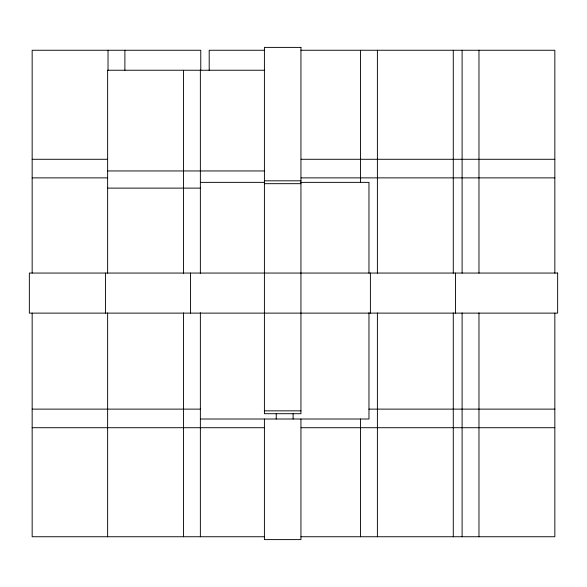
<?xml version="1.0" encoding="UTF-8"?>
<svg xmlns="http://www.w3.org/2000/svg" width="587" height="587" viewBox="0 0 587 587"><rect width="100%" height="100%" fill="white"/><g stroke="black" fill="none" stroke-linecap="round" stroke-linejoin="round"><path stroke-width="0.88" d="M264.407 50.255L209.199 50.255L209.199 70.411M300.94 50.255L554.84 50.255L554.84 273.058M264.458 70.242L107.626 70.242L107.626 273.182M32.16 159.282L107.626 159.282M301.116 159.282L554.84 159.282M107.626 170.949L264.348 170.949M32.16 177.876L107.626 177.876M301.116 177.876L554.84 177.876M264.407 180.818L300.94 180.818M200.365 182.366L264.407 182.366M300.39 182.366L368.966 182.366L368.966 273.146M264.407 183.68L300.94 183.68M107.626 188.119L200.365 188.119M32.16 409.124L200.365 409.124M368.966 409.124L554.84 409.124M264.407 410.849L300.94 410.849M200.365 419.008L368.966 419.008L368.966 312.71M32.16 427.718L264.348 427.718M301.116 427.718L554.84 427.718M264.407 536.745L32.16 536.745L32.16 313.12M300.94 536.745L554.84 536.745L554.84 313.12M478.97 50.255L478.97 273.16M478.97 312.93L478.97 536.745M462.108 50.255L462.108 273.16M462.108 312.93L462.108 536.745M455.468 273.058L455.468 313.12M453.274 50.255L453.274 273.16M453.274 312.93L453.274 536.745M377.397 50.255L377.397 273.16M377.397 312.93L377.397 536.745M370.397 273.058L370.397 313.12M360.535 50.255L360.535 182.366M360.535 419.008L360.535 536.745M300.94 419.059L300.94 539.607L264.407 539.607L264.407 419.059M293.096 413.71L293.096 419.008M276.235 413.71L276.235 419.008M200.769 70.411L200.769 50.255L32.16 50.255L32.16 273.058M200.365 70.242L200.365 273.256M200.365 312.71L200.365 536.745M190.504 273.058L190.504 313.12M183.504 70.242L183.504 273.256M183.504 312.93L183.504 536.745M124.892 50.255L124.892 70.242M108.03 50.255L108.03 70.242M107.626 312.93L107.626 536.745M105.433 273.058L105.433 313.12M300.94 47.393L264.407 47.393L264.407 413.71L300.94 413.71L300.94 47.393M557.65 273.058L29.35 273.058L29.35 313.12L557.65 313.12L557.65 273.058"/></g></svg>
